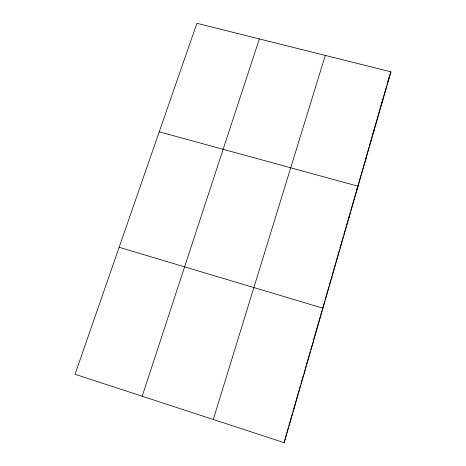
<?xml version="1.0" encoding="UTF-8"?>
<svg xmlns="http://www.w3.org/2000/svg" width="466" height="466" viewBox="0 0 466 466"><rect width="100%" height="100%" fill="white"/><g stroke="black" fill="none" stroke-linecap="round" stroke-linejoin="round"><path stroke-width="0.7" d="M284.248 442.7L390.957 71.834L196.908 23.3L75.043 374.268L284.248 442.7L284.353 441.704M284.406 441.203L288.372 427.415M288.774 426.041L292.543 412.94M292.939 411.56L294.128 407.424L294.18 408.187M294.326 406.731L299.108 390.129M299.504 388.749L300.5 385.289M300.896 383.908L303.284 375.608M306.08 365.892L303.937 374.274M306.482 364.499L310.28 351.306M310.676 349.919L313.525 340.949M313.478 340.192L321.913 310.892M324.715 301.141L322.315 309.494L322.944 308.195L119.133 247.295M325.117 299.749L328.926 286.52M329.322 285.128L330.93 279.559M331.722 276.81L331.128 278.86L331.938 276.944M332.112 275.435L339.603 249.409M339.999 248.029L343.378 236.303M343.774 234.928L348.143 219.748M350.339 212.112L348.341 219.061L349.488 215.956M350.741 210.719L356.542 190.565M357.329 187.815L356.74 189.866L358.045 186.202L159.226 131.82M357.725 186.447L361.068 174.82M361.465 173.451L366.474 156.925M365.21 160.444L368.979 147.338M369.375 145.957L386.687 85.802M387.083 84.433L389.058 77.577M213.282 419.487L325.297 55.413M142.182 396.228L259.341 38.917M387.922 81.008L390.957 71.834M381.165 104.996L382.924 99.747M373.15 132.851L374.763 128.109M340.046 248.093L340.786 246.199"/></g></svg>
